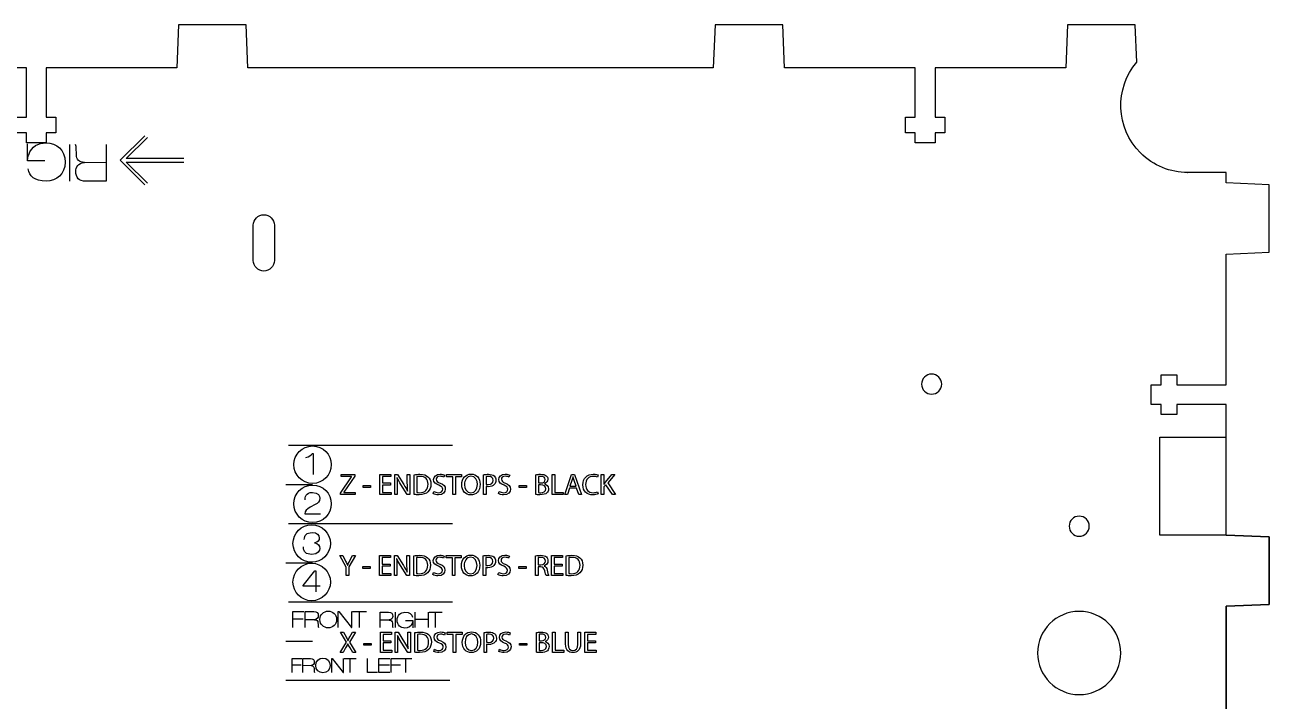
# Model space of a CAD drawing. Header units: millimetres. Extents: x -1200 to 608, y -610 to 472.
# Drawn here: x 389.9 to 566.4, y -127.5 to -31.5 of the extents above; entities that cross this region are included whole.
import ezdxf

# ---------------------------------------------------------------- set-up
doc = ezdxf.new("R2010")
doc.units = ezdxf.units.MM
for name, color, linetype, true_color in [('CHANGED_PARTS', 3, 'Continuous', 0x00ff00), ('CUTS', 1, 'Continuous', 0xff0000), ('ORIGIONAL_PARTS_THAT_WERE_', 6, 'Continuous', 0xff00ff), ('TEXT', 5, 'Continuous', 0x0000ff)]:
    doc.layers.add(name, color=color, linetype=linetype, true_color=true_color)

msp = doc.modelspace()

# ---------------------------------------------------------------- linework, layer by layer
at = {"layer": 'CHANGED_PARTS'}
for p, q in [((549.65, -85.44), (549.65, -82.63)), ((549.65, -82.63), (551.09, -82.63)), ((551.09, -82.63), (551.09, -81.23)), ((551.09, -81.23), (553.29, -81.23)), ((553.29, -81.23), (553.29, -82.63)), ((553.29, -82.63), (560.31, -82.63)), ((551.09, -85.44), (549.65, -85.44)), ((551.09, -86.83), (551.09, -85.44)), ((560.31, -85.44), (553.29, -85.44)), ((553.29, -85.44), (553.29, -86.83)), ((560.31, -90.07), (560.31, -85.44)), ((553.29, -86.83), (551.09, -86.83)), ((550.92, -103.97), (550.92, -90.07)), ((550.92, -90.07), (560.31, -90.07)), ((560.31, -103.97), (550.92, -103.97)), ((560.31, -103.97), (566.4, -104.22)), ((566.4, -104.22), (566.4, -113.82)), ((566.4, -113.82), (560.31, -114.07)), ((560.31, -114.07), (560.31, -141.03))]:
    msp.add_line(p, q, dxfattribs=at)
at = {"layer": 'CUTS', "color": 1, "true_color": 0xff0000}
for points in [[(547.63, -36.82), (547.42, -31.54), (537.82, -31.54), (537.57, -37.63), (519.02, -37.63), (519.02, -44.65), (520.42, -44.65), (520.42, -46.85), (519.02, -46.85), (519.02, -48.29), (516.22, -48.29), (516.22, -46.85), (514.81, -46.85), (514.81, -44.65), (516.22, -44.65), (516.22, -37.63), (497.66, -37.63), (497.41, -31.54), (487.81, -31.54), (487.56, -37.63), (421.57, -37.63), (421.32, -31.54), (411.72, -31.54), (411.47, -37.63), (392.94, -37.63), (392.94, -44.65), (394.34, -44.65), (394.34, -46.85), (392.94, -46.85), (392.94, -48.29), (390.14, -48.29), (390.14, -46.85), (388.74, -46.85)], [(388.74, -44.65), (390.14, -44.65), (390.14, -37.63), (371.57, -37.63)], [(560.31, -82.63), (560.31, -64.08), (566.4, -63.83), (566.4, -54.23), (560.31, -53.98), (560.31, -52.5), (554.77, -52.5), (554.83, -52.5)], [(422.32, -64.99), (422.32, -59.99)], [(425.32, -59.99), (425.32, -64.99), (425.32, -64.99)]]:
    msp.add_lwpolyline(points, dxfattribs=at)
for points in [[(548.16, -49.72), (544.62, -46.18), (544.45, -40.56), (547.63, -36.82)], [(554.83, -52.5), (552.42, -52.49), (550, -51.56), (548.16, -49.72)], [(422.32, -59.99), (422.32, -59.16), (422.99, -58.49), (423.82, -58.49)], [(423.82, -58.49), (424.65, -58.49), (425.32, -59.16), (425.32, -59.99)], [(423.82, -66.49), (422.99, -66.49), (422.32, -65.81), (422.32, -64.99)], [(425.32, -64.99), (425.32, -65.82), (424.65, -66.49), (423.82, -66.49)], [(518.53, -81.11), (517.75, -81.11), (517.11, -81.75), (517.11, -82.54)], [(519.96, -82.54), (519.96, -81.75), (519.32, -81.11), (518.53, -81.11)], [(517.11, -82.54), (517.11, -83.32), (517.75, -83.96), (518.53, -83.96)], [(518.53, -83.96), (519.32, -83.96), (519.96, -83.32), (519.96, -82.54)], [(539.47, -101.28), (538.68, -101.28), (538.04, -101.92), (538.04, -102.71)], [(540.89, -102.71), (540.89, -101.92), (540.26, -101.28), (539.47, -101.28)], [(538.04, -102.71), (538.04, -103.5), (538.68, -104.13), (539.47, -104.13)], [(539.47, -104.13), (540.26, -104.13), (540.89, -103.5), (540.89, -102.71)], [(539.47, -114.81), (536.21, -114.81), (533.57, -117.45), (533.57, -120.71)], [(545.37, -120.71), (545.37, -117.45), (542.73, -114.81), (539.47, -114.81)], [(533.57, -120.71), (533.57, -123.97), (536.21, -126.61), (539.47, -126.61)], [(539.47, -126.61), (542.73, -126.61), (545.37, -123.97), (545.37, -120.71)]]:
    msp.add_open_spline(points, degree=3, dxfattribs=at)
at = {"layer": 'ORIGIONAL_PARTS_THAT_WERE_', "color": 6, "true_color": 0xff00ff}
msp.add_lwpolyline([(560.31, -140.53), (560.31, -114.07), (566.4, -113.82), (566.4, -104.22), (560.31, -103.97), (560.31, -85.44), (553.29, -85.44), (553.29, -86.83), (551.09, -86.83), (551.09, -85.44), (549.65, -85.44), (549.65, -82.63), (551.09, -82.63), (551.09, -81.23), (553.29, -81.23), (553.29, -82.63), (560.31, -82.63), (560.31, -82.63)], dxfattribs=at)
at = {"layer": 'TEXT', "color": 5, "true_color": 0x0000ff}
for points in [[(406.93, -54.24), (403.45, -50.76), (406.93, -47.29)], [(412.49, -50.51), (404.31, -50.51), (407.31, -47.51)], [(392.75, -50.85), (390.3, -50.85), (390.3, -48.41)], [(396.28, -53.74), (396.28, -48.52)], [(401.45, -48.52), (401.45, -53.74), (398.59, -53.74)], [(398.39, -51.07), (398.4, -51.06)], [(398.4, -51.06), (401.45, -51.05)], [(407.3, -54), (404.31, -51.01), (412.49, -51.01)], [(427.31, -91.22), (450.6, -91.22)], [(430.72, -92.38), (430.83, -92.38), (430.83, -95.36)], [(426.94, -96.78), (430.73, -96.78)], [(434.67, -98), (436.24, -95.69), (436.24, -95.67), (434.8, -95.67), (434.8, -95.36), (436.73, -95.36), (436.73, -95.59), (435.15, -97.89), (435.15, -97.91), (436.75, -97.91), (436.75, -98.22), (434.67, -98.22), (434.67, -98), (434.67, -98)], [(437.9, -96.94), (438.95, -96.94), (438.95, -97.21), (437.9, -97.21), (437.9, -96.94), (437.9, -96.94)], [(441.77, -96.88), (440.66, -96.88), (440.66, -97.91), (441.9, -97.91), (441.9, -98.22), (440.29, -98.22), (440.29, -95.36), (441.84, -95.36), (441.84, -95.67), (440.66, -95.67), (440.66, -96.57), (441.77, -96.57), (441.77, -96.88), (441.77, -96.88)], [(442.38, -98.22), (442.38, -95.36), (442.78, -95.36), (443.69, -96.81)], [(442.72, -97), (442.72, -98.22), (442.38, -98.22), (442.38, -98.22)], [(442.71, -95.82), (442.7, -95.82)], [(444.17, -96.56), (444.17, -95.36), (444.52, -95.36), (444.52, -98.22), (444.15, -98.22), (443.24, -96.77)], [(445.16, -98.21), (445.16, -95.41), (445.16, -95.41)], [(445.53, -95.67), (445.53, -97.93), (445.53, -97.93)], [(449.45, -95.46), (449.35, -95.76)], [(450.61, -95.68), (449.74, -95.68), (449.74, -95.36), (451.86, -95.36), (451.86, -95.68), (450.98, -95.68), (450.98, -98.22), (450.61, -98.22), (450.61, -95.68), (450.61, -95.68)], [(455.35, -97.07), (455.35, -98.22), (454.98, -98.22), (454.98, -95.4), (454.98, -95.4)], [(455.35, -95.66), (455.35, -96.77), (455.35, -96.77)], [(458.69, -95.46), (458.59, -95.76)], [(460.02, -96.94), (461.06, -96.94), (461.06, -97.21), (460.02, -97.21), (460.02, -96.94), (460.02, -96.94)], [(462.41, -98.21), (462.41, -95.41), (462.41, -95.41)], [(462.78, -95.65), (462.78, -96.57), (462.78, -96.57)], [(462.78, -96.57), (463.11, -96.57)], [(463.08, -96.85), (462.78, -96.85), (462.78, -97.94), (462.78, -97.94)], [(463.62, -96.68), (463.62, -96.69)], [(464.7, -95.36), (465.07, -95.36), (465.07, -97.91), (466.29, -97.91), (466.29, -98.22), (464.7, -98.22), (464.7, -95.36), (464.7, -95.36)], [(467.16, -97.32), (466.87, -98.22), (466.49, -98.22), (467.46, -95.36), (467.9, -95.36), (468.87, -98.22), (468.48, -98.22), (468.18, -97.32), (467.16, -97.32), (467.16, -97.32)], [(467.52, -96.21), (467.24, -97.03), (468.1, -97.03), (468.1, -97.03)], [(467.67, -95.69), (467.66, -95.69)], [(468.1, -97.03), (467.82, -96.21)], [(471.23, -95.44), (471.13, -95.75)], [(471.68, -95.36), (472.05, -95.36), (472.05, -96.74), (472.07, -96.74)], [(472.29, -96.44), (473.16, -95.36), (473.62, -95.36), (472.59, -96.57), (473.7, -98.22), (473.26, -98.22), (472.33, -96.82), (472.05, -97.13), (472.05, -98.22), (471.68, -98.22), (471.68, -95.36), (471.68, -95.36)], [(444.2, -97.73), (444.21, -97.73)], [(447.84, -98.08), (447.94, -97.77), (447.94, -97.77)], [(457.09, -98.08), (457.18, -97.77), (457.18, -97.77)], [(471.15, -97.83), (471.22, -98.13), (471.22, -98.13)], [(431.12, -99.64), (430.39, -100.02)], [(427.31, -102.34), (450.6, -102.34)], [(429.62, -100.95), (431.84, -100.95)], [(430.99, -105.06), (430.99, -105.07)], [(435.49, -109.72), (435.49, -108.51), (434.59, -106.86), (435.01, -106.86), (435.41, -107.65)], [(435.99, -107.65), (436.4, -106.86), (436.82, -106.86), (435.87, -108.5), (435.87, -109.72), (435.49, -109.72), (435.49, -109.72)], [(441.72, -108.38), (440.61, -108.38), (440.61, -109.41), (441.85, -109.41), (441.85, -109.72), (440.24, -109.72), (440.24, -106.86), (441.78, -106.86), (441.78, -107.17), (440.61, -107.17), (440.61, -108.08), (441.72, -108.08), (441.72, -108.38), (441.72, -108.38)], [(442.33, -109.72), (442.33, -106.86), (442.73, -106.86), (443.64, -108.31)], [(442.66, -107.32), (442.65, -107.32)], [(444.12, -108.06), (444.12, -106.86), (444.47, -106.86), (444.47, -109.72), (444.1, -109.72), (443.19, -108.27)], [(445.11, -109.71), (445.11, -106.91), (445.11, -106.91)], [(445.48, -107.17), (445.48, -109.43), (445.48, -109.43)], [(449.4, -106.96), (449.29, -107.26)], [(450.56, -107.18), (449.69, -107.18), (449.69, -106.86), (451.8, -106.86), (451.8, -107.18), (450.93, -107.18), (450.93, -109.72), (450.56, -109.72), (450.56, -107.18), (450.56, -107.18)], [(455.29, -108.57), (455.29, -109.72), (454.93, -109.72), (454.93, -106.9), (454.93, -106.9)], [(455.29, -107.16), (455.29, -108.27), (455.29, -108.27)], [(458.64, -106.96), (458.54, -107.26)], [(463.07, -108.48), (462.73, -108.48), (462.73, -109.72), (462.36, -109.72), (462.36, -106.9), (462.36, -106.9)], [(462.73, -107.16), (462.73, -108.2), (462.73, -108.2)], [(466.11, -108.38), (465, -108.38), (465, -109.41), (466.24, -109.41), (466.24, -109.72), (464.63, -109.72), (464.63, -106.86), (466.18, -106.86), (466.18, -107.17), (465, -107.17), (465, -108.08), (466.11, -108.08), (466.11, -108.38), (466.11, -108.38)], [(466.72, -109.71), (466.72, -106.91), (466.72, -106.91)], [(467.09, -107.17), (467.09, -109.43), (467.09, -109.43)], [(426.94, -107.9), (430.73, -107.9)], [(431.18, -111.23), (429.42, -111.23), (429.42, -111.12), (431.07, -109.04), (431.18, -109.04), (431.18, -111.23)], [(435.7, -108.24), (435.71, -108.24)], [(437.85, -108.44), (438.9, -108.44), (438.9, -108.71), (437.85, -108.71), (437.85, -108.44), (437.85, -108.44)], [(442.67, -108.5), (442.67, -109.72), (442.33, -109.72), (442.33, -109.72)], [(444.15, -109.23), (444.16, -109.23)], [(447.79, -109.58), (447.89, -109.27), (447.89, -109.27)], [(457.03, -109.58), (457.13, -109.27), (457.13, -109.27)], [(459.97, -108.44), (461.01, -108.44), (461.01, -108.71), (459.97, -108.71), (459.97, -108.44), (459.97, -108.44)], [(462.73, -108.2), (463.1, -108.2)], [(463.58, -108.35), (463.58, -108.36)], [(464.22, -109.72), (463.84, -109.72)], [(431.79, -111.23), (431.18, -111.23), (431.18, -112.02)], [(427.31, -113.46), (450.6, -113.46)], [(427.91, -117.09), (427.91, -114.82), (429.5, -114.82)], [(427.91, -115.87), (429.41, -115.87)], [(429.67, -117.09), (429.67, -114.82), (430.92, -114.82)], [(431, -115.98), (431, -115.98), (429.67, -115.99)], [(434.37, -117.09), (434.37, -114.82), (434.45, -114.82), (436.24, -117.09), (436.31, -117.09), (436.31, -114.82)], [(436.4, -114.82), (438.36, -114.82)], [(437.39, -117.09), (437.39, -114.82)], [(440.32, -117.08), (440.32, -114.92), (441.51, -114.92)], [(441.59, -116.02), (441.58, -116.03), (440.32, -116.03)], [(442.46, -114.92), (442.46, -117.08)], [(443.92, -116.11), (444.93, -116.11), (444.93, -117.13)], [(445.26, -117.08), (445.26, -114.92)], [(445.26, -115.92), (447.11, -115.92)], [(447.11, -114.92), (447.11, -117.08)], [(447.26, -114.92), (449.11, -114.92)], [(448.16, -117.08), (448.16, -114.94)], [(435.41, -119.99), (435.07, -120.62), (434.64, -120.62), (435.52, -119.17), (434.68, -117.76), (435.11, -117.76), (435.48, -118.43)], [(436.02, -118.43), (436.4, -117.76), (436.83, -117.76), (435.96, -119.15), (436.85, -120.62), (436.42, -120.62), (436.42, -120.62)], [(441.84, -119.28), (440.74, -119.28), (440.74, -120.31), (441.98, -120.31), (441.98, -120.62), (440.37, -120.62), (440.37, -117.76), (441.91, -117.76), (441.91, -118.07), (440.74, -118.07), (440.74, -118.97), (441.84, -118.97), (441.84, -119.28), (441.84, -119.28)], [(442.45, -120.62), (442.45, -117.76), (442.86, -117.76), (443.77, -119.21)], [(442.79, -118.22), (442.78, -118.22)], [(444.25, -118.96), (444.25, -117.76), (444.6, -117.76), (444.6, -120.62), (444.22, -120.62), (443.32, -119.17)], [(445.24, -120.61), (445.24, -117.81), (445.24, -117.81)], [(445.61, -118.07), (445.61, -120.33), (445.61, -120.33)], [(449.52, -117.86), (449.42, -118.16)], [(450.69, -118.08), (449.82, -118.08), (449.82, -117.76), (451.93, -117.76), (451.93, -118.08), (451.06, -118.08), (451.06, -120.62), (450.69, -120.62), (450.69, -118.08), (450.69, -118.08)], [(455.42, -119.47), (455.42, -120.62), (455.05, -120.62), (455.05, -117.8), (455.05, -117.8)], [(455.42, -118.06), (455.42, -119.17), (455.42, -119.17)], [(458.77, -117.86), (458.67, -118.16)], [(462.49, -120.61), (462.49, -117.81), (462.49, -117.81)], [(462.85, -118.05), (462.85, -118.97), (462.85, -118.97)], [(464.78, -117.76), (465.15, -117.76), (465.15, -120.31), (466.37, -120.31), (466.37, -120.62), (464.78, -120.62), (464.78, -117.76), (464.78, -117.76)], [(466.62, -119.44), (466.62, -117.76), (466.99, -117.76), (466.99, -117.76)], [(466.99, -117.76), (466.99, -119.46)], [(468.35, -119.46), (468.35, -117.76), (468.73, -117.76), (468.73, -119.43)], [(470.84, -119.28), (469.73, -119.28), (469.73, -120.31), (470.97, -120.31), (470.97, -120.62), (469.36, -120.62), (469.36, -117.76), (470.91, -117.76), (470.91, -118.07), (469.73, -118.07), (469.73, -118.97), (470.84, -118.97), (470.84, -119.28), (470.84, -119.28)], [(426.94, -119.02), (430.73, -119.02)], [(435.73, -119.42), (435.72, -119.42)], [(435.74, -118.92), (435.76, -118.92)], [(436.42, -120.62), (436.05, -119.99)], [(437.98, -119.34), (439.03, -119.34), (439.03, -119.61), (437.98, -119.61), (437.98, -119.34), (437.98, -119.34)], [(442.8, -119.4), (442.8, -120.62), (442.45, -120.62), (442.45, -120.62)], [(460.09, -119.34), (461.14, -119.34), (461.14, -119.61), (460.09, -119.61), (460.09, -119.34), (460.09, -119.34)], [(462.85, -118.97), (463.19, -118.97)], [(463.16, -119.25), (462.85, -119.25), (462.85, -120.34), (462.85, -120.34)], [(463.7, -119.08), (463.7, -119.09)], [(427.82, -123.46), (427.82, -121.49), (429.2, -121.49)], [(429.35, -123.46), (429.35, -121.49), (430.43, -121.49)], [(433.44, -123.46), (433.44, -121.49), (433.51, -121.49), (435.06, -123.46), (435.13, -123.46), (435.13, -121.49)], [(435.21, -121.49), (436.91, -121.49)], [(436.06, -123.46), (436.06, -121.49)], [(439.94, -123.48), (438.53, -123.48), (438.53, -121.47)], [(441.71, -123.48), (440.13, -123.48), (440.13, -121.47), (441.69, -121.47)], [(441.89, -123.48), (441.89, -121.47), (443.3, -121.47)], [(443.08, -121.47), (444.81, -121.47)], [(443.95, -123.48), (443.95, -121.47)], [(444.28, -120.13), (444.29, -120.13)], [(447.92, -120.48), (448.01, -120.17), (448.01, -120.17)], [(457.16, -120.48), (457.26, -120.17), (457.26, -120.17)], [(427.82, -122.41), (429.12, -122.41)], [(430.51, -122.5), (429.35, -122.51)], [(430.51, -122.5), (430.51, -122.5)], [(440.13, -122.4), (441.63, -122.4)], [(441.89, -122.4), (443.22, -122.4)], [(426.94, -124.58), (450.22, -124.58)]]:
    msp.add_lwpolyline(points, dxfattribs=at)
for points in [[(390.48, -49.98), (390.84, -48.78), (391.85, -48.29), (392.94, -48.29)], [(392.94, -48.29), (394.43, -48.29), (395.64, -49.29), (395.64, -51.01)], [(397.24, -49.96), (397.24, -49.77), (397.23, -48.73), (397.13, -48.52)], [(390.3, -50.85), (390.37, -50.25), (390.48, -49.98), (390.48, -49.98)], [(395.64, -51.01), (395.64, -52.74), (394.43, -53.73), (392.94, -53.73)], [(397.15, -52.31), (397.15, -51.82), (397.48, -51.12), (398.39, -51.07)], [(398.4, -51.06), (397.59, -51.05), (397.24, -50.68), (397.24, -49.96)], [(392.94, -53.73), (391.31, -53.73), (390.56, -53.01), (390.37, -52)], [(398.59, -53.74), (397.54, -53.74), (397.15, -53.24), (397.15, -52.31)], [(428.07, -93.97), (428.07, -92.51), (429.26, -91.32), (430.73, -91.32)], [(430.73, -91.32), (432.2, -91.32), (433.38, -92.51), (433.38, -93.97)], [(429.78, -92.95), (430.24, -92.83), (430.54, -92.59), (430.72, -92.38)], [(430.73, -96.63), (429.26, -96.63), (428.07, -95.44), (428.07, -93.97)], [(433.38, -93.97), (433.38, -95.44), (432.2, -96.63), (430.73, -96.63)], [(428.07, -99.53), (428.07, -98.06), (429.26, -96.87), (430.73, -96.87)], [(430.73, -96.87), (432.2, -96.87), (433.38, -98.06), (433.38, -99.53)], [(442.7, -95.82), (442.72, -96.18), (442.72, -96.52), (442.72, -97)], [(443.24, -96.77), (443.04, -96.45), (442.85, -96.13), (442.71, -95.82)], [(443.69, -96.81), (443.9, -97.14), (444.07, -97.44), (444.2, -97.73)], [(444.21, -97.73), (444.18, -97.35), (444.17, -97), (444.17, -96.56)], [(445.16, -95.41), (445.39, -95.37), (445.65, -95.34), (445.95, -95.34)], [(445.96, -95.64), (445.77, -95.64), (445.63, -95.65), (445.53, -95.67)], [(445.9, -97.95), (446.7, -97.95), (447.12, -97.51), (447.12, -96.74)], [(445.95, -95.34), (446.48, -95.34), (446.85, -95.47), (447.1, -95.7)], [(447.12, -96.74), (447.12, -96.06), (446.74, -95.64), (445.96, -95.64)], [(447.1, -95.7), (447.36, -95.93), (447.51, -96.26), (447.51, -96.72)], [(447.51, -96.72), (447.51, -97.19), (447.36, -97.57), (447.1, -97.83)], [(447.9, -96.09), (447.9, -95.65), (448.27, -95.32), (448.82, -95.32)], [(448.65, -96.9), (448.19, -96.74), (447.9, -96.49), (447.9, -96.09)], [(448.81, -95.62), (448.42, -95.62), (448.27, -95.86), (448.27, -96.05)], [(448.27, -96.05), (448.27, -96.32), (448.44, -96.45), (448.84, -96.6)], [(449.19, -97.47), (449.19, -97.21), (449.04, -97.05), (448.65, -96.9)], [(449.35, -95.76), (449.26, -95.7), (449.07, -95.62), (448.81, -95.62)], [(448.82, -95.32), (449.11, -95.32), (449.32, -95.39), (449.45, -95.46)], [(448.84, -96.6), (449.32, -96.79), (449.56, -97.02), (449.56, -97.44)], [(451.89, -96.81), (451.89, -95.91), (452.45, -95.31), (453.21, -95.31)], [(453.17, -98.26), (452.42, -98.26), (451.89, -97.67), (451.89, -96.81)], [(453.2, -95.61), (452.58, -95.61), (452.28, -96.18), (452.28, -96.8)], [(452.28, -96.8), (452.28, -97.42), (452.61, -97.96), (453.19, -97.96)], [(454.5, -96.76), (454.5, -97.74), (453.9, -98.26), (453.17, -98.26)], [(453.19, -97.96), (453.78, -97.96), (454.11, -97.43), (454.11, -96.78)], [(454.11, -96.78), (454.11, -96.21), (453.81, -95.61), (453.2, -95.61)], [(453.21, -95.31), (453.99, -95.31), (454.5, -95.91), (454.5, -96.76)], [(454.98, -95.4), (455.15, -95.37), (455.39, -95.34), (455.68, -95.34)], [(455.69, -95.63), (455.53, -95.63), (455.41, -95.65), (455.35, -95.66)], [(455.35, -96.77), (455.43, -96.79), (455.53, -96.8), (455.65, -96.8)], [(456.51, -96.79), (456.31, -96.99), (456, -97.1), (455.64, -97.1)], [(455.65, -96.8), (456.09, -96.8), (456.36, -96.58), (456.36, -96.2)], [(455.68, -95.34), (456.05, -95.34), (456.31, -95.43), (456.48, -95.58)], [(456.36, -96.2), (456.36, -95.82), (456.09, -95.63), (455.69, -95.63)], [(456.48, -95.58), (456.64, -95.72), (456.73, -95.92), (456.73, -96.18)], [(456.73, -96.18), (456.73, -96.43), (456.66, -96.64), (456.51, -96.79)], [(457.14, -96.09), (457.14, -95.65), (457.51, -95.32), (458.07, -95.32)], [(457.9, -96.9), (457.43, -96.74), (457.14, -96.49), (457.14, -96.09)], [(458.05, -95.62), (457.66, -95.62), (457.52, -95.86), (457.52, -96.05)], [(457.52, -96.05), (457.52, -96.32), (457.69, -96.45), (458.08, -96.6)], [(458.43, -97.47), (458.43, -97.21), (458.28, -97.05), (457.9, -96.9)], [(458.59, -95.76), (458.5, -95.7), (458.31, -95.62), (458.05, -95.62)], [(458.07, -95.32), (458.35, -95.32), (458.57, -95.39), (458.69, -95.46)], [(458.08, -96.6), (458.57, -96.79), (458.81, -97.02), (458.81, -97.44)], [(462.41, -95.41), (462.57, -95.37), (462.83, -95.34), (463.08, -95.34)], [(463.1, -95.63), (462.94, -95.63), (462.84, -95.64), (462.78, -95.65)], [(463.08, -95.34), (463.45, -95.34), (463.69, -95.41), (463.86, -95.55)], [(463.82, -97.4), (463.82, -97.01), (463.49, -96.85), (463.08, -96.85)], [(463.73, -96.09), (463.73, -95.76), (463.48, -95.63), (463.1, -95.63)], [(463.11, -96.57), (463.5, -96.57), (463.73, -96.37), (463.73, -96.09)], [(464.1, -96.05), (464.1, -96.33), (463.92, -96.57), (463.62, -96.68)], [(463.62, -96.69), (463.89, -96.76), (464.21, -96.98), (464.21, -97.4)], [(463.86, -95.55), (464.01, -95.66), (464.1, -95.83), (464.1, -96.05)], [(467.66, -95.69), (467.62, -95.86), (467.58, -96.03), (467.52, -96.21)], [(467.82, -96.21), (467.76, -96.02), (467.71, -95.86), (467.67, -95.69)], [(469.06, -96.82), (469.06, -95.92), (469.67, -95.32), (470.55, -95.32)], [(470.47, -98.26), (469.66, -98.26), (469.06, -97.75), (469.06, -96.82)], [(470.56, -95.63), (469.89, -95.63), (469.45, -96.05), (469.45, -96.8)], [(469.45, -96.8), (469.45, -97.51), (469.85, -97.95), (470.54, -97.95)], [(470.55, -95.32), (470.9, -95.32), (471.13, -95.39), (471.23, -95.44)], [(471.13, -95.75), (471, -95.68), (470.8, -95.63), (470.56, -95.63)], [(472.07, -96.74), (472.14, -96.63), (472.22, -96.53), (472.29, -96.44)], [(429.68, -98.96), (429.68, -98.64), (429.69, -97.91), (430.74, -97.91)], [(430.74, -97.91), (431.58, -97.91), (431.75, -98.46), (431.75, -98.74)], [(431.75, -98.74), (431.75, -99.18), (431.49, -99.43), (431.12, -99.64)], [(445.83, -98.24), (445.57, -98.24), (445.35, -98.23), (445.16, -98.21)], [(445.53, -97.93), (445.62, -97.94), (445.76, -97.95), (445.9, -97.95)], [(447.1, -97.83), (446.83, -98.1), (446.39, -98.24), (445.83, -98.24)], [(448.57, -98.26), (448.29, -98.26), (447.99, -98.18), (447.84, -98.08)], [(447.94, -97.77), (448.1, -97.87), (448.34, -97.95), (448.59, -97.95)], [(449.56, -97.44), (449.56, -97.88), (449.24, -98.26), (448.57, -98.26)], [(448.59, -97.95), (448.97, -97.95), (449.19, -97.75), (449.19, -97.47)], [(455.64, -97.1), (455.53, -97.1), (455.43, -97.09), (455.35, -97.07)], [(457.81, -98.26), (457.54, -98.26), (457.24, -98.18), (457.09, -98.08)], [(457.18, -97.77), (457.35, -97.87), (457.58, -97.95), (457.84, -97.95)], [(458.81, -97.44), (458.81, -97.88), (458.49, -98.26), (457.81, -98.26)], [(457.84, -97.95), (458.21, -97.95), (458.43, -97.75), (458.43, -97.47)], [(462.98, -98.24), (462.73, -98.24), (462.53, -98.23), (462.41, -98.21)], [(462.78, -97.94), (462.85, -97.95), (462.96, -97.95), (463.09, -97.95)], [(463.96, -97.98), (463.77, -98.16), (463.45, -98.24), (462.98, -98.24)], [(463.09, -97.95), (463.47, -97.95), (463.82, -97.81), (463.82, -97.4)], [(464.21, -97.4), (464.21, -97.65), (464.11, -97.84), (463.96, -97.98)], [(471.22, -98.13), (471.09, -98.2), (470.81, -98.26), (470.47, -98.26)], [(470.54, -97.95), (470.77, -97.95), (471, -97.9), (471.15, -97.83)], [(430.73, -102.19), (429.26, -102.19), (428.07, -101), (428.07, -99.53)], [(430.39, -100.02), (429.85, -100.33), (429.63, -100.51), (429.62, -100.95)], [(433.38, -99.53), (433.38, -101), (432.2, -102.19), (430.73, -102.19)], [(427.95, -105.16), (427.95, -103.7), (429.14, -102.51), (430.6, -102.51)], [(429.54, -104.61), (429.57, -103.99), (429.83, -103.61), (430.67, -103.61)], [(430.6, -102.51), (432.07, -102.51), (433.26, -103.7), (433.26, -105.16)], [(430.67, -103.61), (431.38, -103.61), (431.69, -103.93), (431.69, -104.39)], [(430.6, -107.82), (429.14, -107.82), (427.95, -106.63), (427.95, -105.16)], [(429.45, -105.74), (429.45, -105.71), (429.46, -105.68), (429.46, -105.65)], [(430.6, -106.72), (429.82, -106.72), (429.45, -106.33), (429.45, -105.74)], [(433.26, -105.16), (433.26, -106.63), (432.07, -107.82), (430.6, -107.82)], [(431.76, -105.86), (431.76, -106.19), (431.54, -106.72), (430.6, -106.72)], [(431.69, -104.39), (431.69, -104.68), (431.52, -105), (430.99, -105.06)], [(430.99, -105.07), (431.56, -105.13), (431.76, -105.46), (431.76, -105.86)], [(442.65, -107.32), (442.67, -107.68), (442.67, -108.02), (442.67, -108.5)], [(443.19, -108.27), (442.99, -107.95), (442.8, -107.63), (442.66, -107.32)], [(445.11, -106.91), (445.34, -106.87), (445.6, -106.84), (445.9, -106.84)], [(445.91, -107.14), (445.72, -107.14), (445.58, -107.15), (445.48, -107.17)], [(445.9, -106.84), (446.43, -106.84), (446.8, -106.97), (447.05, -107.2)], [(447.07, -108.24), (447.07, -107.56), (446.69, -107.14), (445.91, -107.14)], [(447.05, -107.2), (447.31, -107.43), (447.46, -107.76), (447.46, -108.22)], [(447.85, -107.59), (447.85, -107.15), (448.22, -106.82), (448.77, -106.82)], [(448.6, -108.4), (448.14, -108.24), (447.85, -107.99), (447.85, -107.59)], [(448.76, -107.12), (448.37, -107.12), (448.22, -107.36), (448.22, -107.55)], [(448.22, -107.55), (448.22, -107.82), (448.39, -107.95), (448.79, -108.1)], [(449.29, -107.26), (449.21, -107.2), (449.02, -107.12), (448.76, -107.12)], [(448.77, -106.82), (449.06, -106.82), (449.27, -106.89), (449.4, -106.96)], [(451.84, -108.31), (451.84, -107.41), (452.4, -106.81), (453.16, -106.81)], [(453.15, -107.11), (452.53, -107.11), (452.23, -107.68), (452.23, -108.3)], [(454.06, -108.28), (454.06, -107.71), (453.76, -107.11), (453.15, -107.11)], [(453.16, -106.81), (453.94, -106.81), (454.45, -107.41), (454.45, -108.26)], [(454.93, -106.9), (455.1, -106.87), (455.34, -106.84), (455.63, -106.84)], [(455.64, -107.14), (455.48, -107.14), (455.36, -107.15), (455.29, -107.16)], [(455.63, -106.84), (456, -106.84), (456.26, -106.93), (456.43, -107.08)], [(456.31, -107.7), (456.31, -107.32), (456.04, -107.14), (455.64, -107.14)], [(456.43, -107.08), (456.58, -107.22), (456.68, -107.42), (456.68, -107.68)], [(457.09, -107.59), (457.09, -107.15), (457.46, -106.82), (458.02, -106.82)], [(457.85, -108.4), (457.38, -108.24), (457.09, -107.99), (457.09, -107.59)], [(458, -107.12), (457.61, -107.12), (457.47, -107.36), (457.47, -107.55)], [(457.47, -107.55), (457.47, -107.82), (457.64, -107.95), (458.03, -108.1)], [(458.54, -107.26), (458.45, -107.2), (458.26, -107.12), (458, -107.12)], [(458.02, -106.82), (458.3, -106.82), (458.52, -106.89), (458.64, -106.96)], [(462.36, -106.9), (462.55, -106.87), (462.82, -106.84), (463.07, -106.84)], [(463.09, -107.13), (462.91, -107.13), (462.79, -107.14), (462.73, -107.16)], [(463.07, -106.84), (463.46, -106.84), (463.72, -106.92), (463.89, -107.08)], [(463.75, -107.66), (463.75, -107.29), (463.48, -107.13), (463.09, -107.13)], [(464.12, -107.62), (464.12, -107.99), (463.88, -108.24), (463.58, -108.35)], [(463.89, -107.08), (464.03, -107.2), (464.12, -107.4), (464.12, -107.62)], [(466.72, -106.91), (466.94, -106.87), (467.21, -106.84), (467.5, -106.84)], [(467.52, -107.14), (467.33, -107.14), (467.18, -107.15), (467.09, -107.17)], [(467.5, -106.84), (468.03, -106.84), (468.41, -106.97), (468.66, -107.2)], [(468.67, -108.24), (468.68, -107.56), (468.3, -107.14), (467.52, -107.14)], [(468.66, -107.2), (468.92, -107.43), (469.06, -107.76), (469.06, -108.22)], [(427.95, -110.63), (427.95, -109.16), (429.14, -107.97), (430.6, -107.97)], [(430.6, -107.97), (432.07, -107.97), (433.26, -109.16), (433.26, -110.63)], [(435.41, -107.65), (435.52, -107.87), (435.61, -108.04), (435.7, -108.24)], [(435.71, -108.24), (435.78, -108.05), (435.88, -107.87), (435.99, -107.65)], [(443.64, -108.31), (443.85, -108.64), (444.02, -108.94), (444.15, -109.23)], [(444.16, -109.23), (444.13, -108.85), (444.12, -108.5), (444.12, -108.06)], [(447.05, -109.33), (446.78, -109.6), (446.34, -109.74), (445.78, -109.74)], [(445.85, -109.45), (446.64, -109.45), (447.07, -109.01), (447.07, -108.24)], [(447.46, -108.22), (447.46, -108.69), (447.31, -109.07), (447.05, -109.33)], [(447.89, -109.27), (448.05, -109.37), (448.29, -109.45), (448.54, -109.45)], [(449.51, -108.94), (449.51, -109.38), (449.19, -109.76), (448.52, -109.76)], [(448.54, -109.45), (448.92, -109.45), (449.14, -109.26), (449.14, -108.97)], [(449.14, -108.97), (449.14, -108.71), (448.99, -108.55), (448.6, -108.4)], [(448.79, -108.1), (449.27, -108.29), (449.51, -108.52), (449.51, -108.94)], [(453.12, -109.76), (452.36, -109.76), (451.84, -109.17), (451.84, -108.31)], [(452.23, -108.3), (452.23, -108.92), (452.56, -109.46), (453.14, -109.46)], [(454.45, -108.26), (454.45, -109.24), (453.85, -109.76), (453.12, -109.76)], [(453.14, -109.46), (453.73, -109.46), (454.06, -108.92), (454.06, -108.28)], [(455.29, -108.27), (455.37, -108.29), (455.48, -108.3), (455.6, -108.3)], [(455.59, -108.6), (455.48, -108.6), (455.38, -108.6), (455.29, -108.57)], [(456.46, -108.29), (456.26, -108.49), (455.95, -108.6), (455.59, -108.6)], [(455.6, -108.3), (456.04, -108.3), (456.31, -108.08), (456.31, -107.7)], [(456.68, -107.68), (456.68, -107.94), (456.61, -108.14), (456.46, -108.29)], [(457.13, -109.27), (457.3, -109.37), (457.53, -109.45), (457.79, -109.45)], [(458.76, -108.94), (458.76, -109.38), (458.43, -109.76), (457.76, -109.76)], [(457.79, -109.45), (458.16, -109.45), (458.38, -109.26), (458.38, -108.97)], [(458.38, -108.97), (458.38, -108.71), (458.23, -108.55), (457.85, -108.4)], [(458.03, -108.1), (458.51, -108.29), (458.76, -108.52), (458.76, -108.94)], [(463.65, -109.04), (463.57, -108.64), (463.41, -108.49), (463.07, -108.48)], [(463.1, -108.2), (463.5, -108.2), (463.75, -107.99), (463.75, -107.66)], [(463.58, -108.36), (463.8, -108.43), (463.93, -108.64), (464, -108.93)], [(463.84, -109.72), (463.79, -109.63), (463.73, -109.39), (463.65, -109.04)], [(464, -108.93), (464.09, -109.33), (464.16, -109.61), (464.22, -109.72)], [(468.65, -109.33), (468.38, -109.6), (467.94, -109.74), (467.39, -109.74)], [(467.46, -109.45), (468.25, -109.45), (468.67, -109.01), (468.67, -108.24)], [(469.06, -108.22), (469.06, -108.69), (468.92, -109.07), (468.65, -109.33)], [(430.6, -113.29), (429.14, -113.29), (427.95, -112.1), (427.95, -110.63)], [(433.26, -110.63), (433.26, -112.1), (432.07, -113.29), (430.6, -113.29)], [(445.78, -109.74), (445.51, -109.74), (445.3, -109.73), (445.11, -109.71)], [(445.48, -109.43), (445.57, -109.44), (445.71, -109.45), (445.85, -109.45)], [(448.52, -109.76), (448.24, -109.76), (447.94, -109.68), (447.79, -109.58)], [(457.76, -109.76), (457.49, -109.76), (457.19, -109.68), (457.03, -109.58)], [(467.39, -109.74), (467.12, -109.74), (466.91, -109.73), (466.72, -109.71)], [(467.09, -109.43), (467.18, -109.44), (467.32, -109.45), (467.46, -109.45)], [(430.92, -114.82), (431.37, -114.82), (431.54, -115.03), (431.54, -115.44)], [(431.54, -115.44), (431.54, -115.65), (431.4, -115.95), (431, -115.98)], [(431, -115.98), (431.35, -115.99), (431.5, -116.15), (431.5, -116.46)], [(431.5, -116.46), (431.5, -116.54), (431.51, -116.99), (431.55, -117.09)], [(431.78, -115.95), (431.78, -115.2), (432.31, -114.77), (432.95, -114.77)], [(432.95, -117.14), (432.31, -117.14), (431.78, -116.7), (431.78, -115.95)], [(432.95, -114.77), (433.6, -114.77), (434.13, -115.2), (434.13, -115.95)], [(434.13, -115.95), (434.13, -116.7), (433.6, -117.14), (432.95, -117.14)], [(441.51, -114.92), (441.94, -114.92), (442.1, -115.13), (442.1, -115.51)], [(441.58, -116.03), (441.92, -116.03), (442.06, -116.19), (442.06, -116.48)], [(442.1, -115.51), (442.1, -115.72), (441.96, -116), (441.59, -116.02)], [(442.72, -116.05), (442.72, -115.34), (443.22, -114.92), (443.84, -114.92)], [(443.84, -117.17), (443.22, -117.17), (442.72, -116.76), (442.72, -116.05)], [(443.84, -114.92), (444.51, -114.92), (444.82, -115.22), (444.9, -115.64)], [(444.93, -116.11), (444.9, -116.36), (444.86, -116.48), (444.86, -116.48)], [(442.06, -116.48), (442.06, -116.56), (442.07, -116.99), (442.11, -117.08)], [(442.78, -118.22), (442.8, -118.58), (442.8, -118.92), (442.8, -119.4)], [(443.32, -119.17), (443.12, -118.85), (442.93, -118.53), (442.79, -118.22)], [(444.86, -116.48), (444.71, -116.97), (444.29, -117.17), (443.84, -117.17)], [(445.24, -117.81), (445.46, -117.77), (445.73, -117.74), (446.02, -117.74)], [(446.04, -118.04), (445.85, -118.04), (445.71, -118.05), (445.61, -118.07)], [(446.02, -117.74), (446.55, -117.74), (446.93, -117.87), (447.18, -118.1)], [(447.19, -119.14), (447.2, -118.46), (446.82, -118.04), (446.04, -118.04)], [(447.18, -118.1), (447.44, -118.33), (447.58, -118.66), (447.58, -119.12)], [(447.97, -118.49), (447.97, -118.05), (448.34, -117.72), (448.9, -117.72)], [(448.88, -118.02), (448.5, -118.02), (448.35, -118.26), (448.35, -118.45)], [(449.42, -118.16), (449.33, -118.1), (449.14, -118.02), (448.88, -118.02)], [(448.9, -117.72), (449.18, -117.72), (449.4, -117.79), (449.52, -117.86)], [(451.97, -119.21), (451.97, -118.31), (452.53, -117.71), (453.29, -117.71)], [(453.27, -118.01), (452.66, -118.01), (452.36, -118.58), (452.36, -119.2)], [(454.18, -119.18), (454.18, -118.61), (453.89, -118.01), (453.27, -118.01)], [(453.29, -117.71), (454.07, -117.71), (454.57, -118.31), (454.57, -119.16)], [(455.05, -117.8), (455.23, -117.77), (455.46, -117.74), (455.76, -117.74)], [(455.77, -118.04), (455.61, -118.04), (455.48, -118.05), (455.42, -118.06)], [(455.76, -117.74), (456.12, -117.74), (456.39, -117.83), (456.56, -117.98)], [(456.44, -118.6), (456.44, -118.22), (456.17, -118.04), (455.77, -118.04)], [(456.56, -117.98), (456.71, -118.12), (456.81, -118.32), (456.81, -118.58)], [(457.22, -118.49), (457.22, -118.05), (457.59, -117.72), (458.14, -117.72)], [(458.13, -118.02), (457.74, -118.02), (457.59, -118.26), (457.59, -118.45)], [(458.67, -118.16), (458.58, -118.1), (458.39, -118.02), (458.13, -118.02)], [(458.14, -117.72), (458.43, -117.72), (458.65, -117.79), (458.77, -117.86)], [(462.49, -117.81), (462.65, -117.77), (462.91, -117.74), (463.16, -117.74)], [(463.18, -118.03), (463.01, -118.03), (462.91, -118.04), (462.85, -118.05)], [(463.16, -117.74), (463.53, -117.74), (463.76, -117.81), (463.94, -117.95)], [(463.8, -118.49), (463.8, -118.16), (463.55, -118.03), (463.18, -118.03)], [(463.94, -117.95), (464.09, -118.06), (464.18, -118.23), (464.18, -118.45)], [(435.72, -119.42), (435.64, -119.59), (435.55, -119.74), (435.41, -119.99)], [(435.48, -118.43), (435.59, -118.62), (435.67, -118.76), (435.74, -118.92)], [(436.05, -119.99), (435.91, -119.74), (435.82, -119.59), (435.73, -119.42)], [(435.76, -118.92), (435.84, -118.75), (435.91, -118.61), (436.02, -118.43)], [(443.77, -119.21), (443.98, -119.54), (444.15, -119.84), (444.28, -120.13)], [(444.29, -120.13), (444.26, -119.75), (444.25, -119.4), (444.25, -118.96)], [(445.98, -120.34), (446.77, -120.34), (447.19, -119.91), (447.19, -119.14)], [(447.58, -119.12), (447.58, -119.59), (447.44, -119.97), (447.17, -120.23)], [(448.73, -119.3), (448.26, -119.14), (447.97, -118.89), (447.97, -118.49)], [(448.35, -118.45), (448.35, -118.72), (448.52, -118.85), (448.91, -119)], [(449.64, -119.84), (449.64, -120.28), (449.32, -120.66), (448.64, -120.66)], [(448.67, -120.35), (449.05, -120.35), (449.27, -120.15), (449.27, -119.87)], [(449.27, -119.87), (449.27, -119.6), (449.11, -119.45), (448.73, -119.3)], [(448.91, -119), (449.4, -119.19), (449.64, -119.42), (449.64, -119.84)], [(453.25, -120.66), (452.49, -120.66), (451.97, -120.07), (451.97, -119.21)], [(452.36, -119.2), (452.36, -119.82), (452.69, -120.36), (453.27, -120.36)], [(454.57, -119.16), (454.57, -120.14), (453.98, -120.66), (453.25, -120.66)], [(453.27, -120.36), (453.85, -120.36), (454.18, -119.83), (454.18, -119.18)], [(455.42, -119.17), (455.5, -119.19), (455.6, -119.2), (455.73, -119.2)], [(455.72, -119.5), (455.61, -119.5), (455.51, -119.49), (455.42, -119.47)], [(456.59, -119.19), (456.39, -119.39), (456.08, -119.5), (455.72, -119.5)], [(455.73, -119.2), (456.17, -119.2), (456.44, -118.98), (456.44, -118.6)], [(456.81, -118.58), (456.81, -118.84), (456.73, -119.04), (456.59, -119.19)], [(457.97, -119.3), (457.51, -119.14), (457.22, -118.89), (457.22, -118.49)], [(457.59, -118.45), (457.59, -118.72), (457.77, -118.85), (458.16, -119)], [(458.88, -119.84), (458.88, -120.28), (458.56, -120.66), (457.89, -120.66)], [(457.91, -120.35), (458.29, -120.35), (458.51, -120.15), (458.51, -119.87)], [(458.51, -119.87), (458.51, -119.6), (458.36, -119.45), (457.97, -119.3)], [(458.16, -119), (458.64, -119.19), (458.88, -119.42), (458.88, -119.84)], [(463.9, -119.8), (463.9, -119.41), (463.56, -119.25), (463.16, -119.25)], [(463.16, -120.35), (463.54, -120.35), (463.9, -120.21), (463.9, -119.8)], [(463.19, -118.97), (463.57, -118.97), (463.8, -118.77), (463.8, -118.49)], [(464.18, -118.45), (464.18, -118.73), (463.99, -118.97), (463.7, -119.08)], [(463.7, -119.09), (463.97, -119.16), (464.28, -119.38), (464.28, -119.8)], [(464.28, -119.8), (464.28, -120.05), (464.19, -120.24), (464.04, -120.38)], [(467.65, -120.66), (467.06, -120.66), (466.62, -120.33), (466.62, -119.44)], [(466.99, -119.46), (466.99, -120.09), (467.28, -120.36), (467.66, -120.36)], [(468.73, -119.43), (468.73, -120.31), (468.26, -120.66), (467.65, -120.66)], [(467.66, -120.36), (468.08, -120.36), (468.35, -120.08), (468.35, -119.46)], [(430.43, -121.49), (430.83, -121.49), (430.98, -121.68), (430.98, -122.03)], [(431.18, -122.48), (431.18, -121.82), (431.64, -121.44), (432.21, -121.44)], [(432.21, -121.44), (432.77, -121.44), (433.23, -121.82), (433.23, -122.48)], [(445.91, -120.64), (445.64, -120.64), (445.43, -120.63), (445.24, -120.61)], [(445.61, -120.33), (445.7, -120.34), (445.84, -120.34), (445.98, -120.34)], [(447.17, -120.23), (446.9, -120.5), (446.46, -120.64), (445.91, -120.64)], [(448.64, -120.66), (448.37, -120.66), (448.07, -120.58), (447.92, -120.48)], [(448.01, -120.17), (448.18, -120.27), (448.41, -120.35), (448.67, -120.35)], [(457.89, -120.66), (457.61, -120.66), (457.31, -120.58), (457.16, -120.48)], [(457.26, -120.17), (457.42, -120.27), (457.66, -120.35), (457.91, -120.35)], [(463.06, -120.64), (462.8, -120.64), (462.61, -120.63), (462.49, -120.61)], [(462.85, -120.34), (462.93, -120.35), (463.03, -120.35), (463.16, -120.35)], [(464.04, -120.38), (463.84, -120.56), (463.52, -120.64), (463.06, -120.64)], [(430.98, -122.03), (430.98, -122.21), (430.85, -122.48), (430.51, -122.5)], [(430.51, -122.5), (430.81, -122.51), (430.94, -122.65), (430.94, -122.92)], [(430.94, -122.92), (430.94, -122.99), (430.95, -123.38), (430.99, -123.46)], [(432.21, -123.51), (431.64, -123.51), (431.18, -123.13), (431.18, -122.48)], [(433.23, -122.48), (433.23, -123.13), (432.77, -123.51), (432.21, -123.51)]]:
    msp.add_open_spline(points, degree=3, dxfattribs=at)

doc.saveas('drawing.dxf')
